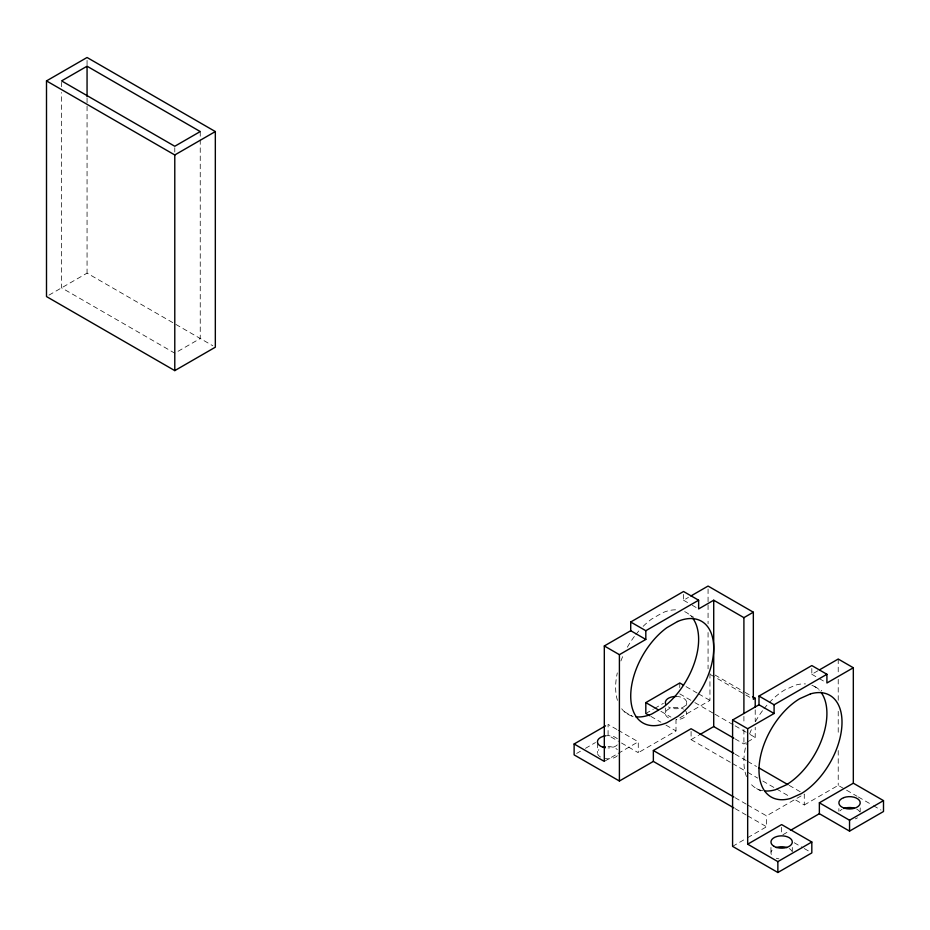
<?xml version="1.0" encoding="UTF-8"?>
<svg xmlns="http://www.w3.org/2000/svg" width="930" height="930" viewBox="0 0 930 930"><rect width="100%" height="100%" fill="white"/><g stroke="black" fill="none" stroke-linecap="round" stroke-linejoin="round"><path stroke-width="0.7" stroke-dasharray="4.65 3.49" d="M48.953 295.147L87.06 273.141L212.819 345.751M683.538 594.41L683.538 600.222L688.444 597.386M576.647 753.428L580.413 751.242M585.447 748.348L595.502 742.535M645.815 713.496L653.36 709.137M654.615 708.404L663.415 703.324M604.314 761.414L616.892 754.149M618.148 753.428L638.271 741.803L638.271 752.696L618.148 741.082M709.95 673.518L709.95 700.418L675.994 720.029L675.994 730.922L638.271 752.696M691.083 731.457L691.083 739.629L698.628 735.27M811.82 668.472L811.82 674.285L818.109 670.646M735.107 738.908L743.907 743.988L746.418 742.535M747.673 741.803L755.218 737.455L755.218 727.283M747.673 804.973L766.541 815.866L804.276 794.081L804.276 804.973L794.208 799.172M732.584 846.358L746.418 838.372M747.673 837.651L766.541 826.758L766.541 815.866M804.276 804.973L838.221 785.373L857.088 796.266M782.886 834.745L789.175 831.118M842.034 809.356L841.627 809.553A10.672 6.161 0 0 0 840.046 810.879M683.538 600.222L691.083 604.581M692.338 605.302L696.117 607.488M811.82 674.285L818.109 677.912M819.365 678.633L825.654 682.271M814.192 686.317L821.748 690.665M689.979 615.137L693.757 617.322M714.984 675.006L743.907 691.711M745.163 692.432L752.707 696.791M710.578 674.645L752.079 698.604M686.049 686.631L697.372 693.164M698.628 693.885L709.95 700.418M679.772 693.885L693.606 701.871M694.861 702.603L713.717 713.496M714.984 714.217L733.84 725.109M735.107 725.83L748.941 733.817M750.196 734.549L755.218 737.455M858.344 796.987L872.177 804.973M873.444 805.706L880.989 810.053M660.904 711.311L670.96 717.123M735.107 754.149L746.418 760.682M747.673 761.414L756.485 766.494M789.175 785.373L800.498 791.907M650.837 716.391L660.904 722.203M665.938 725.109L675.994 730.922M691.083 739.629L731.329 762.867M732.584 763.588L746.418 771.575M747.673 772.307L757.741 778.108M762.774 781.014L775.341 788.28M776.608 789L789.175 796.266M624.274 711.636L633.086 716.716M756.613 788.582L762.902 792.221M616.892 729.469L608.081 724.377L608.081 735.27L616.892 740.361M618.148 730.19L638.271 741.803M735.107 797.719L746.418 804.252M735.107 808.612L746.418 815.145M747.673 815.866L766.541 826.758M794.208 842.731L803.009 847.811M804.276 848.544L809.298 851.45M860.204 807.938L860.204 812.018M838.883 808.554L838.883 811.274M838.221 659.033L838.221 673.553M838.221 679.365L838.221 701.15M838.221 711.311L838.221 734.549M838.221 750.522L838.221 785.373M792.302 847.451L792.302 851.531M781.63 827.305L781.63 834.105M770.958 847.451L770.958 852.903M755.218 709.857L755.218 721.482M743.907 716.391L743.907 723.656M743.907 729.469L743.907 743.988M708.067 588.969L708.067 603.489M708.067 604.942L708.067 623.821M708.067 632.528L708.067 668.833M686.665 702.603L686.665 705.324M679.772 682.992L679.772 688.444M665.322 708.044L665.322 713.496M597.409 743.175L597.409 752.696M200.241 131.56L200.241 338.497L174.782 353.191L61.589 287.847L61.589 92.489M174.782 147.707L174.782 152.055M87.06 60.392L87.06 64.74M87.06 98.022L87.06 273.141M61.589 82.363L61.589 86.699M684.689 611.649A58.695 33.887 -60 0 1 691.781 617.009M631.958 716.019A58.695 33.887 -60 0 1 620.868 707.625M617.45 700.348A58.695 33.887 -60 0 1 617.311 672.902M620.891 660.974A58.695 33.887 -60 0 1 623.553 654.627M627.355 647.199A58.695 33.887 -60 0 1 635.004 635.62M635.853 634.539A58.695 33.887 -60 0 1 639.34 630.354M643.153 626.332A58.695 33.887 -60 0 1 651.593 619.089L662.427 612.8A58.695 33.887 -60 0 1 678.447 609.964M762.681 790.674A58.695 33.887 -60 0 1 749.859 782.711M746.499 776.573A58.695 33.887 -60 0 1 746.383 743.651M749.568 733.979A58.695 33.887 -60 0 1 751.719 728.911M755.52 721.459A58.695 33.887 -60 0 1 763.158 709.846M763.983 708.776A58.695 33.887 -60 0 1 768.354 703.603M769.261 702.615A58.695 33.887 -60 0 1 784.629 689.99L795.394 685.166A58.695 33.887 -60 0 1 805.485 683.922M811.89 685.271A58.695 33.887 -60 0 1 819.26 690.188M617.322 755.776A10.672 6.161 0 0 1 605.325 758.648M600.536 757.055A10.672 6.161 0 0 1 598.839 749.615M608.081 746.534A10.672 6.161 0 0 1 617.322 749.615M685.236 710.415A10.672 6.161 0 0 1 675.994 719.657M668.449 717.844A10.672 6.161 0 0 1 668.449 709.137A10.672 6.161 0 0 1 683.538 709.137M675.994 696.442A10.672 6.161 0 0 1 685.852 704.952A10.672 6.161 0 0 1 668.449 706.951M617.322 744.884A10.672 6.161 0 0 1 608.081 747.964M605.325 735.863A10.672 6.161 0 0 1 617.322 738.722M857.46 817.819A10.672 6.161 0 0 1 855.344 818.865M856.704 809.123A10.672 6.161 0 0 1 859.704 811.797M778.875 858.843A10.672 6.161 0 0 1 776.294 858.227M771.33 854.496A10.672 6.161 0 0 1 774.086 848.544M789.175 848.544A10.672 6.161 0 0 1 791.942 851.299"/><path stroke-width="1.4" d="M46.5 80.91L87.06 57.497L215.33 131.56L215.33 347.204L174.782 370.617L46.5 296.565L46.5 80.91L174.782 154.973L215.33 131.56M87.06 66.216L61.589 80.91L174.782 146.266L200.241 131.56L87.06 66.216L87.06 96.604M733.84 807.879L653.36 761.414L619.403 781.014L574.124 754.881L574.124 743.988L604.314 761.414L604.314 645.966L630.714 630.714L630.714 622.007L683.538 591.503L698.628 600.222L698.628 608.929L713.717 600.222L743.907 617.648L753.335 612.207L753.335 699.337L755.218 698.244L755.218 706.951M690.897 595.979L708.067 586.063L753.335 612.207M630.714 622.007L645.815 630.714L698.628 600.222M604.314 645.966L619.403 654.673L645.815 639.433L645.815 630.714M574.124 743.988L605.569 725.83M649.582 715.67L645.815 713.496L645.815 702.603L679.772 682.992L683.538 685.178M653.36 761.414L653.36 750.522L691.083 728.736L733.84 753.428M826.91 674.285L774.086 704.777L774.086 713.484L747.673 728.736L747.673 844.184L781.63 824.585L811.82 842.01L811.82 852.903L777.864 872.503L732.584 846.358L732.584 720.029L758.996 704.777L758.996 696.059L811.82 665.566L826.91 674.285L826.91 682.992L853.322 667.752L853.322 783.2L819.365 802.799L819.365 813.692L849.543 831.118L883.5 811.506L883.5 800.625L853.322 783.2M699.883 734.549L713.717 726.562L733.84 738.176M819.365 669.926L838.221 659.033L853.322 667.752M790.442 830.385L819.365 813.692M747.673 844.184L777.864 861.61L811.82 842.01M819.365 802.799L849.543 820.225L883.5 800.625M758.996 696.059L774.086 704.777M752.707 696.791L755.218 698.244M630.714 630.714L645.815 639.433M758.996 704.777L774.086 713.484M732.584 720.029L747.673 728.736M645.815 702.603L658.382 709.857M758.996 767.948L787.919 784.641M653.36 750.522L733.84 796.987M849.543 820.225L849.543 831.118M777.864 861.61L777.864 872.503M743.907 617.648L743.907 713.496M713.717 600.222L713.717 726.562M619.403 654.673L619.403 781.014M174.782 154.973L174.782 370.617M692.617 618.055A58.695 33.887 -60 0 1 662.66 707.695L651.825 713.984A58.695 33.887 -60 0 1 635.806 716.809M820.958 692.199A58.695 33.887 -60 0 1 786.187 784.92L775.422 789.733A58.695 33.887 -60 0 1 765.332 790.988M665.682 704.196A10.672 6.161 0 0 1 675.994 696.442M602.745 747.36A10.672 6.161 0 0 1 605.325 746.744M605.325 747.755A10.672 6.161 0 0 1 597.409 741.803A10.672 6.161 0 0 1 605.325 735.863M843.743 808.519A10.672 6.161 0 0 1 854.403 808.205M776.294 847.567A10.672 6.161 0 0 1 786.966 847.567M677.517 621.519L666.682 627.808A58.695 33.887 -60 0 0 630.726 696.198A58.695 33.887 -60 0 0 666.926 722.691L677.761 716.402A58.695 33.887 -60 0 0 713.717 648.012A58.695 33.887 -60 0 0 677.517 621.519M843.743 797.626L841.627 798.672A10.672 6.161 0 0 0 840.581 806.147L842.394 807.368A10.672 6.161 0 0 0 856.809 807.31A10.672 6.161 0 0 0 857.96 799.01A10.672 6.161 0 0 0 843.743 797.626M810.483 693.885L799.719 698.697A58.695 33.887 -60 0 0 759.252 764.611A58.695 33.887 -60 0 0 790.512 798.44L801.276 793.627A58.695 33.887 -60 0 0 841.743 727.713A58.695 33.887 -60 0 0 810.483 693.885M774.086 846.358A10.672 6.161 0 0 0 791.942 843.603A10.672 6.161 0 0 0 778.875 836.058A10.672 6.161 0 0 0 774.086 846.358"/></g></svg>
